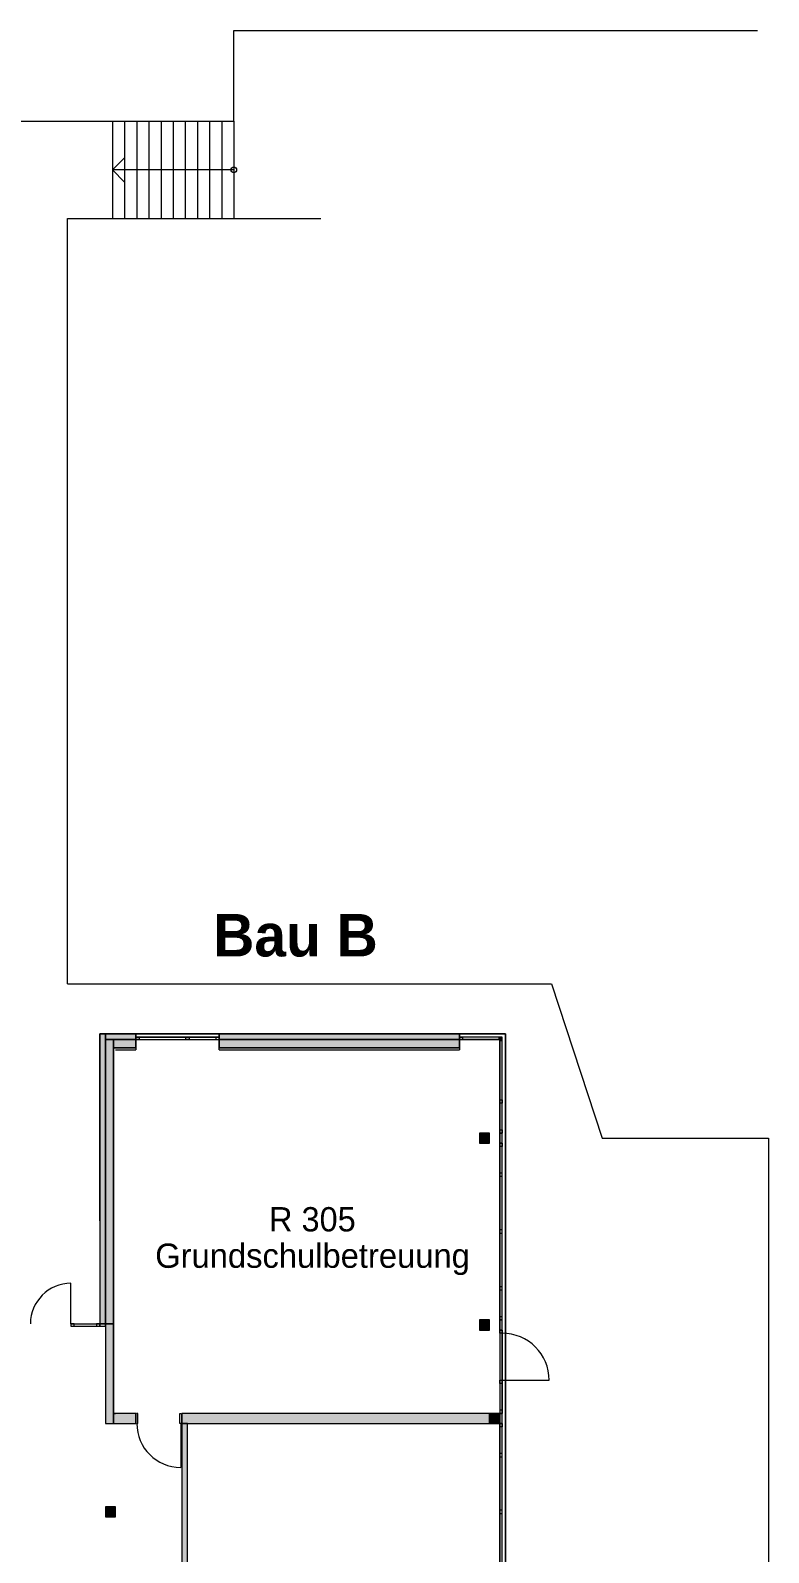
# Model space of a CAD drawing. Header units: inches. Extents: x 4292 to 112850, y 1657 to 73995.
# Drawn here: x 90144 to 108397, y 36370 to 73995 of the extents above; entities that cross this region are included whole.
import ezdxf

# ---------------------------------------------------------------- set-up
doc = ezdxf.new("R2010")
doc.units = ezdxf.units.IN
doc.header["$LTSCALE"] = 300
doc.header["$MEASUREMENT"] = 0
doc.linetypes.add('Volllinie', pattern=[0])
doc.layers.add('Grundebene', color=7, linetype='Continuous')
doc.styles.add('ARIAL', font='arial.ttf', dxfattribs={"height": 0.2})
doc.styles.add('ARIAL-FETT', font='arialbd.ttf', dxfattribs={"height": 0.2})

# ---------------------------------------------------------------- blocks, each defined once
blk = doc.blocks.new('Color_Area-75')
at = {"layer": 'Grundebene', "true_color": 0x000000, "transparency": 33554687}
blk.add_hatch(color=18, dxfattribs=at).paths.add_polyline_path([(101500, 46490), (101500, 46740), (101250, 46740), (101250, 46490)], flags=0)
at = {"layer": 'Grundebene', "color": 18, "linetype": 'Volllinie', "lineweight": 13, "true_color": 0x000000}
blk.add_lwpolyline([(101500, 46490), (101500, 46740), (101250, 46740), (101250, 46490), (101500, 46490)], dxfattribs=at)
blk = doc.blocks.new('Color_Area-7D')
at = {"layer": 'Grundebene', "true_color": 0x000000, "transparency": 33554687}
blk.add_hatch(color=18, dxfattribs=at).paths.add_polyline_path([(100750, 49190), (94810, 49190), (94810, 49050), (100750, 49050)], flags=0)
at = {"layer": 'Grundebene', "color": 18, "linetype": 'Volllinie', "lineweight": 13, "true_color": 0x000000}
blk.add_lwpolyline([(100750, 49190), (94810, 49190), (94810, 49050), (100750, 49050), (100750, 49190)], dxfattribs=at)
blk = doc.blocks.new('Color_Area-7F')
at = {"layer": 'Grundebene', "true_color": 0x000000, "transparency": 33554687}
blk.add_hatch(color=18, dxfattribs=at).paths.add_polyline_path([(92000, 49190), (92000, 49050), (92750, 49050), (92750, 49190)], flags=0)
at = {"layer": 'Grundebene', "color": 18, "linetype": 'Volllinie', "lineweight": 13, "true_color": 0x000000}
blk.add_lwpolyline([(92000, 49190), (92000, 49050), (92750, 49050), (92750, 49190), (92000, 49190)], dxfattribs=at)
blk = doc.blocks.new('Color_Area-C1')
at = {"layer": 'Grundebene', "true_color": 0x000000, "transparency": 33554687}
blk.add_hatch(color=18, dxfattribs=at).paths.add_polyline_path([(92000, 49050), (92000, 42025), (92200, 42025), (92200, 49050)], flags=0)
at = {"layer": 'Grundebene', "color": 18, "linetype": 'Volllinie', "lineweight": 13, "true_color": 0x000000}
blk.add_lwpolyline([(92000, 49050), (92000, 42025), (92200, 42025), (92200, 49050), (92000, 49050)], dxfattribs=at)
blk = doc.blocks.new('Color_Area-C5')
at = {"layer": 'Grundebene', "true_color": 0x000000, "transparency": 33554687}
blk.add_hatch(color=18, dxfattribs=at).paths.add_polyline_path([(100750, 49050), (94810, 49050), (94810, 48850), (100750, 48850)], flags=0)
at = {"layer": 'Grundebene', "color": 18, "linetype": 'Volllinie', "lineweight": 13, "true_color": 0x000000}
blk.add_lwpolyline([(100750, 49050), (94810, 49050), (94810, 48850), (100750, 48850), (100750, 49050)], dxfattribs=at)
blk = doc.blocks.new('Color_Area-C7')
at = {"layer": 'Grundebene', "true_color": 0x000000, "transparency": 33554687}
blk.add_hatch(color=18, dxfattribs=at).paths.add_polyline_path([(92200, 49050), (92200, 48850), (92750, 48850), (92750, 49050)], flags=0)
at = {"layer": 'Grundebene', "color": 18, "linetype": 'Volllinie', "lineweight": 13, "true_color": 0x000000}
blk.add_lwpolyline([(92200, 49050), (92200, 48850), (92750, 48850), (92750, 49050), (92200, 49050)], dxfattribs=at)
blk = doc.blocks.new('Color_Area-F3')
at = {"layer": 'Grundebene', "true_color": 0x000000, "transparency": 33554687}
blk.add_hatch(color=18, dxfattribs=at).paths.add_polyline_path([(91860, 49190), (91860, 42025), (92000, 42025), (92000, 49190)], flags=0)
at = {"layer": 'Grundebene', "color": 18, "linetype": 'Volllinie', "lineweight": 13, "true_color": 0x000000}
blk.add_lwpolyline([(91860, 49190), (91860, 42025), (92000, 42025), (92000, 49190), (91860, 49190)], dxfattribs=at)
blk = doc.blocks.new('Color_Area-137')
at = {"layer": 'Grundebene', "true_color": 0x000000, "transparency": 33554687}
blk.add_hatch(color=18, dxfattribs=at).paths.add_polyline_path([(101500, 39810), (93885, 39810), (93885, 39560), (94025, 39560), (94025, 39560), (101500, 39560)], flags=0)
at = {"layer": 'Grundebene', "color": 18, "linetype": 'Volllinie', "lineweight": 13, "true_color": 0x000000}
blk.add_lwpolyline([(101500, 39810), (93885, 39810), (93885, 39560), (94025, 39560), (94025, 39560), (101500, 39560), (101500, 39810)], dxfattribs=at)
blk = doc.blocks.new('Color_Area-139')
at = {"layer": 'Grundebene', "true_color": 0x000000, "transparency": 33554687}
blk.add_hatch(color=18, dxfattribs=at).paths.add_polyline_path([(92200, 39560), (92750, 39560), (92750, 39810), (92200, 39810)], flags=0)
at = {"layer": 'Grundebene', "color": 18, "linetype": 'Volllinie', "lineweight": 13, "true_color": 0x000000}
blk.add_lwpolyline([(92200, 39560), (92750, 39560), (92750, 39810), (92200, 39810), (92200, 39560)], dxfattribs=at)
blk = doc.blocks.new('Color_Area-13F')
at = {"layer": 'Grundebene', "true_color": 0x000000, "transparency": 33554687}
blk.add_hatch(color=18, dxfattribs=at).paths.add_polyline_path([(101500, 41870), (101500, 42120), (101250, 42120), (101250, 41870)], flags=0)
at = {"layer": 'Grundebene', "color": 18, "linetype": 'Volllinie', "lineweight": 13, "true_color": 0x000000}
blk.add_lwpolyline([(101500, 41870), (101500, 42120), (101250, 42120), (101250, 41870), (101500, 41870)], dxfattribs=at)
blk = doc.blocks.new('Color_Area-143')
at = {"layer": 'Grundebene', "true_color": 0x000000, "transparency": 33554687}
blk.add_hatch(color=18, dxfattribs=at).paths.add_polyline_path([(92000, 42025), (92000, 39560), (92200, 39560), (92200, 42025)], flags=0)
at = {"layer": 'Grundebene', "color": 18, "linetype": 'Volllinie', "lineweight": 13, "true_color": 0x000000}
blk.add_lwpolyline([(92000, 42025), (92000, 39560), (92200, 39560), (92200, 42025), (92000, 42025)], dxfattribs=at)
blk = doc.blocks.new('Color_Area-145')
at = {"layer": 'Grundebene', "true_color": 0x000000, "transparency": 33554687}
blk.add_hatch(color=18, dxfattribs=at).paths.add_polyline_path([(93885, 39560), (93885, 35190), (94025, 35190), (94025, 39560)], flags=0)
at = {"layer": 'Grundebene', "color": 18, "linetype": 'Volllinie', "lineweight": 13, "true_color": 0x000000}
blk.add_lwpolyline([(93885, 39560), (93885, 35190), (94025, 35190), (94025, 39560), (93885, 39560)], dxfattribs=at)
blk = doc.blocks.new('Color_Area-147')
at = {"layer": 'Grundebene', "true_color": 0x000000, "transparency": 33554687}
blk.add_hatch(color=18, dxfattribs=at).paths.add_polyline_path([(101750, 39560), (101750, 39810), (101500, 39810), (101500, 39560)], flags=0)
at = {"layer": 'Grundebene', "color": 18, "linetype": 'Volllinie', "lineweight": 13, "true_color": 0x000000}
blk.add_lwpolyline([(101750, 39560), (101750, 39810), (101500, 39810), (101500, 39560), (101750, 39560)], dxfattribs=at)
blk = doc.blocks.new('Color_Area-19F')
at = {"layer": 'Grundebene', "true_color": 0x000000, "transparency": 33554687}
blk.add_hatch(color=18, dxfattribs=at).paths.add_polyline_path([(92250, 37250), (92250, 37500), (92000, 37500), (92000, 37250)], flags=0)
at = {"layer": 'Grundebene', "color": 18, "linetype": 'Volllinie', "lineweight": 13, "true_color": 0x000000}
blk.add_lwpolyline([(92250, 37250), (92250, 37500), (92000, 37500), (92000, 37250), (92250, 37250)], dxfattribs=at)

msp = doc.modelspace()

# ---------------------------------------------------------------- linework, layer by layer
at = {"layer": 'Grundebene', "color": 18, "linetype": 'Volllinie', "lineweight": 13, "true_color": 0x000000}
for p, q in [((95173, 71753), (95173, 73995)), ((95173, 73995), (108121, 73995)), ((68556, 71753), (95173, 71753)), ((92173, 71753), (92173, 69343)), ((92473, 71753), (92473, 69343)), ((92773, 71753), (92773, 69343)), ((93073, 71753), (93073, 69343)), ((93373, 71753), (93373, 69343)), ((93673, 71753), (93673, 69343)), ((93973, 71753), (93973, 69343)), ((94273, 71753), (94273, 69343)), ((94573, 71753), (94573, 69343)), ((94873, 71753), (94873, 69343)), ((95173, 71753), (95173, 69343)), ((92173, 70548), (92473, 70848)), ((95173, 70548), (92173, 70548)), ((92173, 70548), (92473, 70248)), ((91058, 69343), (97321, 69343)), ((91058, 50424), (91058, 69343)), ((91058, 50424), (103026, 50424)), ((103026, 50424), (104286, 46616)), ((91860, 44570), (91860, 49190)), ((91860, 49190), (101890, 49190)), ((91860, 49190), (91860, 42025)), ((92000, 49190), (91860, 49190)), ((92750, 49190), (92000, 49190)), ((92000, 49050), (92200, 49050)), ((92000, 49050), (92000, 42025)), ((92200, 49050), (92000, 49050)), ((92000, 42025), (92000, 49050)), ((92200, 49050), (92750, 49050)), ((92750, 49050), (92200, 49050)), ((92750, 49190), (92750, 49110)), ((94810, 49190), (92750, 49190)), ((92750, 49110), (92830, 49110)), ((92750, 49050), (92750, 49110)), ((92750, 49110), (94810, 49110)), ((92750, 49110), (92750, 49050)), ((94810, 49110), (92750, 49110)), ((92750, 49110), (92750, 49050)), ((92830, 49050), (92750, 49050)), ((92750, 49050), (94810, 49050)), ((92750, 49050), (92750, 48850)), ((92750, 49050), (94810, 49050)), ((92830, 49110), (92830, 49050)), ((93990, 49110), (94070, 49110)), ((93990, 49050), (93990, 49110)), ((94070, 49050), (93990, 49050)), ((94070, 49110), (94070, 49050)), ((94810, 49110), (94730, 49110)), ((94730, 49110), (94730, 49050)), ((94730, 49050), (94810, 49050)), ((94810, 49110), (94810, 49190)), ((100750, 49190), (94810, 49190)), ((94810, 49050), (94810, 49110)), ((94810, 49050), (94810, 49110)), ((94810, 49050), (94810, 49110)), ((94810, 48850), (94810, 49050)), ((94810, 49050), (100750, 49050)), ((100750, 49050), (94810, 49050)), ((100750, 49190), (100750, 49110)), ((101750, 49190), (100750, 49190)), ((100750, 49110), (100830, 49110)), ((100750, 49050), (100750, 49110)), ((101810, 49110), (100750, 49110)), ((100750, 49110), (100750, 49050)), ((101810, 49110), (100750, 49110)), ((100750, 49110), (100750, 49050)), ((100830, 49050), (100750, 49050)), ((101810, 49050), (100750, 49050)), ((100750, 49050), (100750, 48850)), ((100750, 49050), (101750, 49050)), ((100830, 49110), (100830, 49050)), ((101810, 49110), (101730, 49110)), ((101730, 49110), (101730, 49050)), ((101730, 49050), (101810, 49050)), ((101890, 49190), (101750, 49190)), ((101750, 49110), (101750, 49030)), ((101810, 49110), (101750, 49110)), ((101750, 46740), (101750, 49110)), ((101810, 49110), (101750, 49050)), ((101750, 49050), (101810, 49110)), ((101750, 49050), (101750, 46740)), ((101750, 49030), (101810, 49030)), ((101810, 49030), (101810, 49110)), ((101810, 46740), (101810, 49110)), ((101810, 49050), (101810, 49110)), ((101810, 46740), (101810, 49110)), ((101890, 49190), (101890, 26090)), ((101890, 46740), (101890, 49190)), ((92200, 42025), (92200, 48850)), ((92200, 48850), (92250, 48850)), ((92200, 48850), (92200, 42025)), ((92250, 48850), (92200, 48850)), ((92250, 48850), (92750, 48850)), ((92750, 48850), (92250, 48850)), ((92250, 48800), (92750, 48800)), ((92750, 48850), (92750, 48800)), ((94810, 48800), (94810, 48850)), ((94810, 48850), (100750, 48850)), ((100750, 48850), (94810, 48850)), ((94810, 48800), (100750, 48800)), ((100750, 48850), (100750, 48800)), ((101750, 47480), (101750, 47560)), ((101750, 47560), (101810, 47560)), ((101810, 47480), (101750, 47480)), ((101810, 47560), (101810, 47480)), ((101500, 46740), (101250, 46740)), ((101250, 46740), (101250, 46490)), ((101500, 46740), (101250, 46740)), ((101250, 46740), (101250, 46490)), ((101500, 46490), (101500, 46740)), ((101500, 46490), (101500, 46740)), ((101750, 46740), (101750, 46820)), ((101750, 46820), (101810, 46820)), ((101810, 46740), (101750, 46740)), ((101750, 46739), (101750, 46740)), ((101750, 46740), (101810, 46740)), ((101750, 46490), (101750, 46740)), ((101750, 46740), (101810, 46740)), ((101810, 46740), (101750, 46740)), ((101750, 46740), (101750, 46490)), ((101810, 46739), (101750, 46739)), ((101750, 46739), (101750, 46491)), ((101810, 46739), (101750, 46739)), ((101810, 46820), (101810, 46740)), ((101810, 46740), (101810, 46739)), ((101810, 46490), (101810, 46740)), ((101810, 46490), (101810, 46740)), ((101810, 46491), (101810, 46739)), ((101890, 46490), (101890, 46740)), ((101250, 46490), (101500, 46490)), ((101250, 46490), (101500, 46490)), ((101810, 46491), (101750, 46491)), ((101750, 46491), (101750, 46490)), ((101750, 46491), (101810, 46491)), ((101750, 46410), (101750, 46490)), ((101750, 46490), (101810, 46490)), ((101750, 42120), (101750, 46490)), ((101750, 46490), (101810, 46490)), ((101810, 46490), (101750, 46490)), ((101750, 46490), (101750, 42120)), ((101750, 46490), (101810, 46490)), ((101810, 46410), (101750, 46410)), ((101810, 46490), (101810, 46491)), ((101810, 46490), (101810, 46410)), ((101810, 42120), (101810, 46490)), ((101810, 42120), (101810, 46490)), ((101890, 42120), (101890, 46490)), ((104286, 46616), (108397, 46616)), ((108397, 46616), (108397, 25950)), ((101810, 45750), (101750, 45750)), ((101750, 45750), (101750, 45670)), ((101750, 45670), (101810, 45670)), ((101810, 45670), (101810, 45750)), ((101810, 44345), (101750, 44345)), ((101750, 44345), (101750, 44265)), ((101750, 44265), (101810, 44265)), ((101810, 44265), (101810, 44345)), ((91144, 42025), (91144, 43025)), ((101810, 42940), (101750, 42940)), ((101750, 42940), (101750, 42860)), ((101810, 42860), (101810, 42940)), ((101750, 42860), (101810, 42860)), ((101810, 42200), (101750, 42200)), ((101750, 42200), (101750, 42120)), ((101810, 42120), (101810, 42200)), ((91144, 42025), (92000, 42025)), ((91144, 42025), (91144, 41965)), ((91224, 42025), (91144, 42025)), ((91144, 42025), (92000, 42025)), ((91144, 41965), (92000, 41965)), ((91144, 41965), (91224, 41965)), ((91144, 41965), (92000, 41965)), ((91224, 41965), (91224, 42025)), ((91780, 42025), (91780, 41965)), ((91860, 42025), (91780, 42025)), ((91780, 41965), (91860, 41965)), ((91860, 42025), (91860, 41965)), ((92000, 42025), (91860, 42025)), ((91860, 41965), (91860, 42025)), ((91860, 42025), (92000, 42025)), ((91860, 41965), (92000, 41965)), ((92000, 41965), (92000, 42025)), ((92000, 42025), (92000, 39560)), ((92200, 42025), (92200, 39810)), ((92200, 39810), (92200, 42025)), ((101500, 42120), (101250, 42120)), ((101250, 42120), (101250, 41870)), ((101500, 42120), (101250, 42120)), ((101250, 42120), (101250, 41870)), ((101250, 41870), (101500, 41870)), ((101250, 41870), (101500, 41870)), ((101500, 41870), (101500, 42120)), ((101500, 41870), (101500, 42120)), ((101750, 42120), (101810, 42120)), ((101750, 42119), (101750, 42120)), ((101750, 42120), (101810, 42120)), ((101750, 41870), (101750, 42120)), ((101750, 42120), (101810, 42120)), ((101810, 42120), (101750, 42120)), ((101750, 42120), (101750, 41870)), ((101810, 42119), (101750, 42119)), ((101750, 42119), (101750, 41871)), ((101810, 42119), (101750, 42119)), ((101810, 41871), (101750, 41871)), ((101750, 41871), (101750, 41870)), ((101750, 41871), (101810, 41871)), ((101750, 41790), (101750, 41870)), ((101750, 41870), (101810, 41870)), ((101750, 41870), (101750, 39810)), ((101750, 41870), (101810, 41870)), ((101810, 41870), (101750, 41870)), ((101750, 41870), (101750, 39810)), ((101750, 41870), (101750, 41870)), ((101750, 41870), (101810, 41870)), ((101810, 41790), (101750, 41790)), ((101810, 42120), (101810, 42119)), ((101810, 41870), (101810, 42120)), ((101810, 41870), (101810, 42120)), ((101810, 41871), (101810, 42119)), ((101810, 41870), (101810, 41871)), ((101810, 41870), (101810, 41790)), ((101810, 41870), (101810, 39810)), ((101810, 39810), (101810, 41870)), ((101810, 41870), (101810, 41870)), ((101890, 41870), (101890, 42120)), ((101890, 39810), (101890, 41870)), ((101750, 40550), (101750, 40630)), ((101750, 40630), (101810, 40630)), ((101810, 40550), (101750, 40550)), ((101810, 40630), (102970, 40630)), ((101810, 40630), (101810, 40550)), ((101810, 39890), (101750, 39890)), ((101750, 39890), (101750, 39810)), ((101810, 39810), (101810, 39890)), ((92000, 39560), (92200, 39560)), ((92250, 39810), (92200, 39810)), ((92200, 39810), (92250, 39810)), ((92200, 39560), (92750, 39560)), ((92750, 39810), (92250, 39810)), ((92750, 39810), (92750, 39560)), ((92800, 39810), (92765, 39810)), ((92765, 39560), (92800, 39560)), ((92800, 39560), (92800, 39810)), ((93835, 39560), (93835, 39810)), ((93835, 39810), (93870, 39810)), ((93870, 39560), (93835, 39560)), ((93860, 39560), (93860, 38475)), ((93885, 39560), (93885, 39810)), ((101750, 39810), (93885, 39810)), ((93885, 39560), (93885, 39560)), ((93885, 39560), (93885, 35190)), ((94025, 35190), (94025, 39560)), ((94029, 39560), (101750, 39560)), ((101750, 39810), (101500, 39810)), ((101500, 39560), (101750, 39560)), ((101750, 39810), (101810, 39810)), ((101750, 39809), (101750, 39810)), ((101750, 39810), (101810, 39810)), ((101750, 39560), (101750, 39810)), ((101750, 39809), (101750, 39810)), ((101750, 39810), (101810, 39810)), ((101750, 39560), (101750, 39810)), ((101750, 39810), (101810, 39810)), ((101810, 39810), (101750, 39810)), ((101750, 39810), (101750, 39810)), ((101750, 39810), (101750, 39560)), ((101810, 39810), (101750, 39810)), ((101750, 39810), (101750, 39810)), ((101750, 39810), (101750, 39560)), ((101750, 39560), (101750, 39810)), ((101810, 39809), (101750, 39809)), ((101750, 39809), (101750, 39561)), ((101810, 39809), (101750, 39809)), ((101810, 39809), (101750, 39809)), ((101750, 39809), (101750, 39561)), ((101810, 39809), (101750, 39809)), ((101810, 39561), (101750, 39561)), ((101750, 39561), (101750, 39560)), ((101750, 39561), (101810, 39561)), ((101810, 39561), (101750, 39561)), ((101750, 39561), (101750, 39560)), ((101750, 39561), (101810, 39561)), ((101750, 39480), (101750, 39560)), ((101750, 39560), (101810, 39560)), ((101750, 35190), (101750, 39560)), ((101750, 39560), (101810, 39560)), ((101750, 39560), (101810, 39560)), ((101810, 39560), (101750, 39560)), ((101750, 39560), (101750, 35190)), ((101750, 39560), (101810, 39560)), ((101750, 39560), (101810, 39560)), ((101810, 39810), (101810, 39809)), ((101810, 39560), (101810, 39810)), ((101810, 39810), (101810, 39809)), ((101810, 39560), (101810, 39810)), ((101810, 39810), (101810, 39810)), ((101810, 39560), (101810, 39810)), ((101810, 39560), (101810, 39810)), ((101810, 39561), (101810, 39809)), ((101810, 39561), (101810, 39809)), ((101810, 39560), (101810, 39561)), ((101810, 39560), (101810, 39561)), ((101810, 39560), (101810, 39480)), ((101810, 35190), (101810, 39560)), ((101810, 35190), (101810, 39560)), ((101890, 39560), (101890, 39810)), ((101890, 39560), (101890, 39810)), ((101890, 35190), (101890, 39560)), ((101810, 39480), (101750, 39480)), ((101810, 38820), (101750, 38820)), ((101750, 38820), (101750, 38740)), ((101810, 38740), (101810, 38820)), ((101750, 38740), (101810, 38740)), ((92250, 37500), (92000, 37500)), ((92000, 37500), (92000, 37250)), ((92250, 37500), (92000, 37500)), ((92000, 37500), (92000, 37250)), ((92000, 37250), (92250, 37250)), ((92000, 37250), (92250, 37250)), ((92250, 37250), (92250, 37500)), ((92250, 37250), (92250, 37500)), ((101810, 37415), (101750, 37415)), ((101750, 37415), (101750, 37335)), ((101750, 37335), (101810, 37335)), ((101810, 37335), (101810, 37415))]:
    msp.add_line(p, q, dxfattribs=at)
msp.add_circle((95173, 70548), 69, dxfattribs=at)
for centre, radius, start, end in [((91144, 42025), 1000, 90, 180), ((101810, 40630), 1160, 360, 90), ((93860, 39560), 1085, 180, 270)]:
    msp.add_arc(centre, radius, start, end, dxfattribs=at)

# ---------------------------------------------------------------- block references
at = {"layer": 'Grundebene'}
for name in ['Color_Area-F3', 'Color_Area-7F', 'Color_Area-C1', 'Color_Area-C7', 'Color_Area-7D', 'Color_Area-C5', 'Color_Area-75', 'Color_Area-143', 'Color_Area-13F', 'Color_Area-139', 'Color_Area-137', 'Color_Area-145', 'Color_Area-147', 'Color_Area-19F']:
    msp.add_blockref(name, (0, 0), dxfattribs=at)

# ---------------------------------------------------------------- texts
at = {"layer": 'Grundebene', "color": 18, "lineweight": 18, "true_color": 0x000000}
for s, height, style, width, p in [('Bau B', 1050, 'ARIAL-FETT', 0.960509, (94664, 51104)), ('R 305', 600, 'ARIAL', 0.957948, (96045, 44308)), ('Grundschulbetreuung', 600, 'ARIAL', 0.965323, (93229, 43408))]:
    msp.add_text(s, height=height, dxfattribs=dict(at, style=style, width=width)).set_placement(p)

doc.saveas('drawing.dxf')
